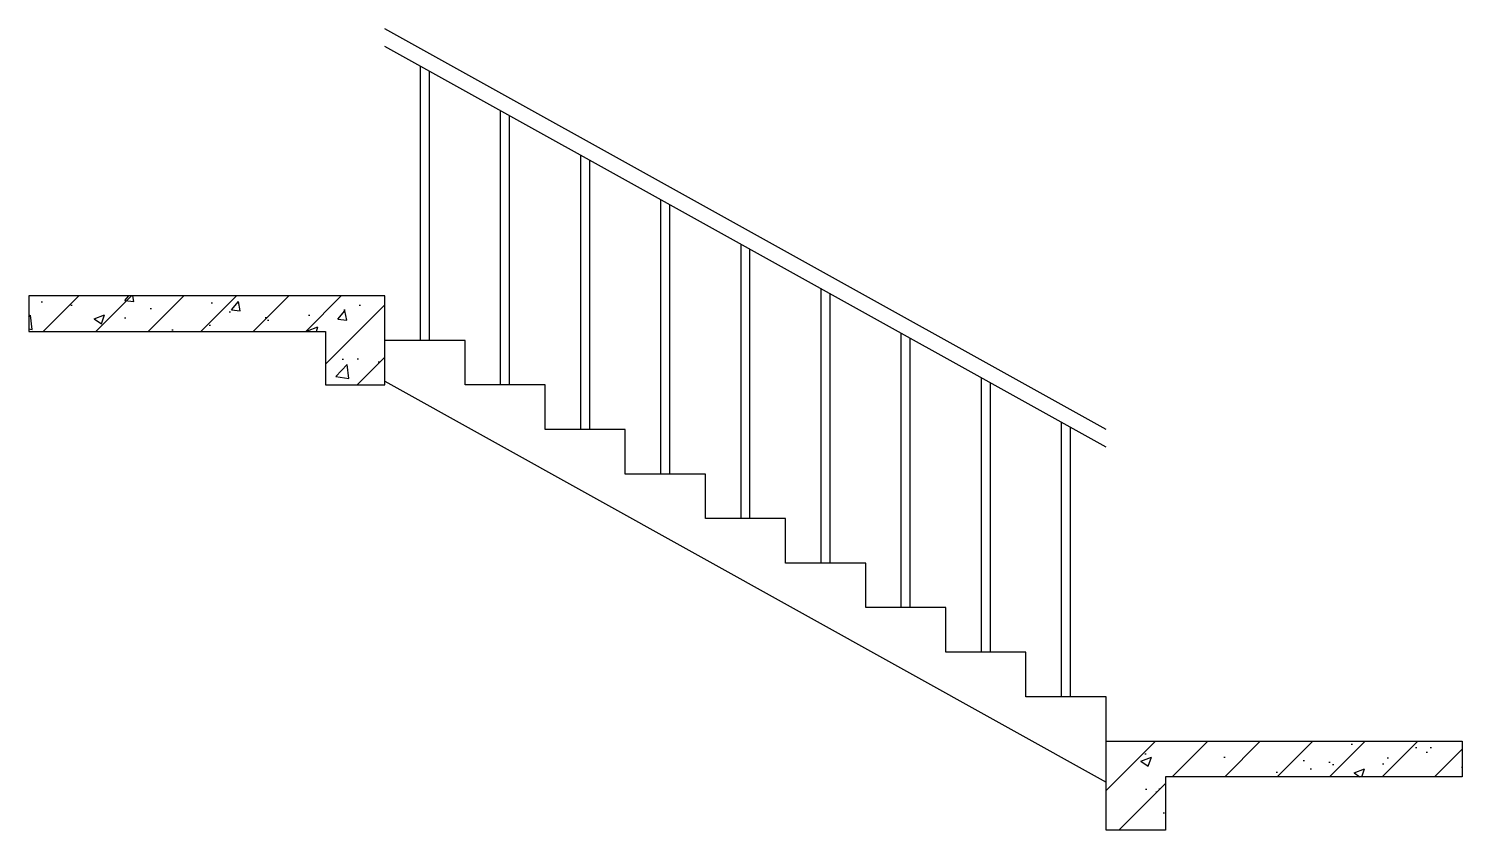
# Model space of a CAD drawing. Extents: x -4830 to 0, y -180 to 2520.
import ezdxf

# ---------------------------------------------------------------- set-up
doc = ezdxf.new("R2010")
doc.units = 0
doc.header["$LTSCALE"] = 1000
doc.header["$MEASUREMENT"] = 0
for name, color, linetype in [('PUB_HATCH', 8, 'Continuous'), ('S_E_STAIR', 4, 'Continuous'), ('S_STAIR', 9, 'Continuous')]:
    doc.layers.add(name, color=color, linetype=linetype)
pattern_1 = [(45, (5.68, 99.12), (-88.3883, 88.3883), []), (50, (5.68, 99.12), (358.63, -31.376), [37.5, -412.5]), (355, (5.68, 99.1), (-69.376, 376.096), [30, -330]), (100.4514, (35.56, 96.5), (289.255, 344.72), [31.87, -350.57]), (46.184, (5.68, 199.1), (533.62, -82.76), [56.25, -618.75]), (96.636, (50.14, 192.2), (467.33, 487.06), [47.805, -525.856]), (351.184, (5.7, 199.1), (467.33, 487.06), [45, -495]), (21, (55.68, 174.12), (298.454, -201.31), [37.5, -412.5]), (326, (55.68, 174.1), (121.658, 362.575), [30, -330]), (71.4514, (80.55, 157.34), (420.111, 161.265), [31.87, -350.57]), (37.5, (5.68, 99.12), (6.08, 166.447), [0, -326, 0, -335, 0, -331.25]), (7.5, (5.68, 99.12), (131.535, 197.206), [0, -191, 0, -318.5, 0, -126.25]), (327.5, (-105.82, 99.12), (266.9112, -11.2774), [0, -125, 0, -390, 0, -517.5]), (317.5, (-155.82, 99.12), (291.593, 50.052), [0, -162.5, 0, -259, 0, -367.5])]

msp = doc.modelspace()

# ---------------------------------------------------------------- hatches: boundary and pattern name
at = {"layer": 'PUB_HATCH'}
h = msp.add_hatch(dxfattribs=at)
h.set_pattern_fill('钢筋混凝土', color=256, scale=50, style=0)
h.set_pattern_definition(pattern_1)
h.paths.add_polyline_path([(-3630, 1620), (-4830, 1620), (-4830, 1500), (-3830, 1500), (-3830, 1320), (-3630, 1320)])
h = msp.add_hatch(dxfattribs=at)
h.set_pattern_fill('钢筋混凝土', color=256, scale=50, style=0)
h.set_pattern_definition(pattern_1)
h.paths.add_polyline_path([(-1200, 120), (0, 120), (0, 0), (-1000, 0), (-1000, -180), (-1200, -180)])

# ---------------------------------------------------------------- linework, layer by layer
at = {"layer": 'S_E_STAIR'}
for p, q in [((-1200, 1170), (-3630, 2520)), ((-1200, 1110), (-3630, 2460)), ((-3510, 1470), (-3510, 2393.3)), ((-3480, 1470), (-3480, 2376.7)), ((-3240, 1320), (-3240, 2243.3)), ((-3210, 1320), (-3210, 2226.7)), ((-2970, 1170), (-2970, 2093.3)), ((-2940, 1170), (-2940, 2076.7)), ((-2700, 1020), (-2700, 1943.3)), ((-2670, 1020), (-2670, 1926.7)), ((-2430, 870), (-2430, 1793.3)), ((-2400, 870), (-2400, 1776.7)), ((-2160, 720), (-2160, 1643.3)), ((-3630, 1470), (-3630, 1620)), ((-2130, 720), (-2130, 1626.7)), ((-3360, 1470), (-3630, 1470)), ((-3360, 1320), (-3360, 1470)), ((-1890, 570), (-1890, 1493.3)), ((-1860, 570), (-1860, 1476.7)), ((-3630, 1332.7), (-1200, -17.3)), ((-3090, 1320), (-3360, 1320)), ((-3090, 1170), (-3090, 1320)), ((-1620, 420), (-1620, 1343.3)), ((-1590, 420), (-1590, 1326.7)), ((-2820, 1170), (-3090, 1170)), ((-2820, 1020), (-2820, 1170)), ((-1350, 270), (-1350, 1193.3)), ((-1320, 270), (-1320, 1176.7)), ((-2550, 1020), (-2820, 1020)), ((-2550, 870), (-2550, 1020)), ((-2280, 870), (-2550, 870)), ((-2280, 720), (-2280, 870)), ((-2010, 720), (-2280, 720)), ((-2010, 570), (-2010, 720)), ((-1740, 570), (-2010, 570)), ((-1740, 420), (-1740, 570)), ((-1470, 420), (-1740, 420)), ((-1470, 270), (-1470, 420)), ((-1200, 270), (-1470, 270)), ((-1200, 120), (-1200, 270))]:
    msp.add_line(p, q, dxfattribs=at)
at = {"layer": 'S_STAIR'}
for p, q in [((-3630, 1620), (-4830, 1620)), ((-4830, 1620), (-4830, 1500)), ((-3630, 1320), (-3630, 1620)), ((-4830, 1500), (-3830, 1500)), ((-3830, 1500), (-3830, 1320)), ((-3830, 1320), (-3630, 1320)), ((-1200, 120), (0, 120)), ((-1200, -180), (-1200, 120)), ((0, 120), (0, 0)), ((0, 0), (-1000, 0)), ((-1000, 0), (-1000, -180)), ((-1000, -180), (-1200, -180))]:
    msp.add_line(p, q, dxfattribs=at)

doc.saveas('drawing.dxf')
